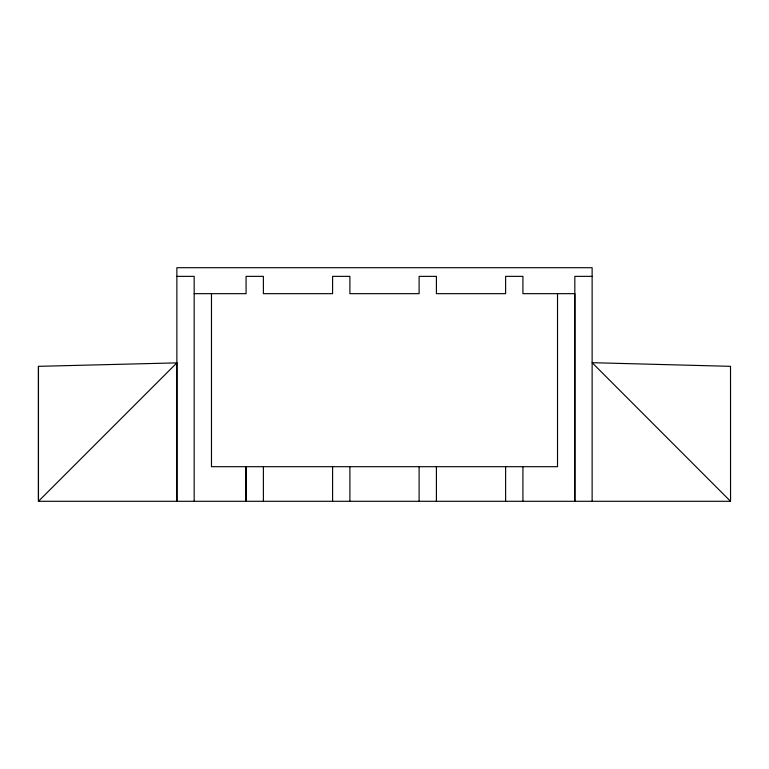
<?xml version="1.0" encoding="UTF-8"?>
<svg xmlns="http://www.w3.org/2000/svg" width="769" height="769" viewBox="0 0 769 769"><rect width="100%" height="100%" fill="white"/><g stroke="black" fill="none" stroke-linecap="round" stroke-linejoin="round"><path stroke-width="1.15" d="M592.13 501.292L592.13 267.708L176.87 267.708L176.87 501.292L176.87 362.872L38.45 366.332L38.45 501.292L730.55 501.292L730.521 366.332L592.13 362.689L730.55 501.292M194.173 501.292L194.173 276.359L176.87 276.359M176.87 362.872L38.45 501.292L38.45 366.332M592.13 276.359L574.827 276.359L574.827 501.292L574.827 293.662L522.92 293.662L522.92 276.359L505.618 276.359L505.618 293.662L436.408 293.662L436.408 276.359L419.105 276.359L419.105 293.662L349.895 293.662L349.895 276.359L332.593 276.359L332.593 293.662L263.382 293.662L263.382 276.359L246.08 276.359L246.08 293.662L194.173 293.662M557.525 293.662L557.525 466.687L211.475 466.687L211.475 293.662M522.92 466.687L522.92 501.292M505.618 466.687L505.618 501.292M436.408 466.687L436.408 501.292M419.105 466.687L419.105 501.292M349.895 466.687L349.895 501.292M332.593 466.687L332.593 501.292M263.382 466.687L263.382 501.292M246.08 466.687L246.08 501.292L246.08 466.687"/></g></svg>
